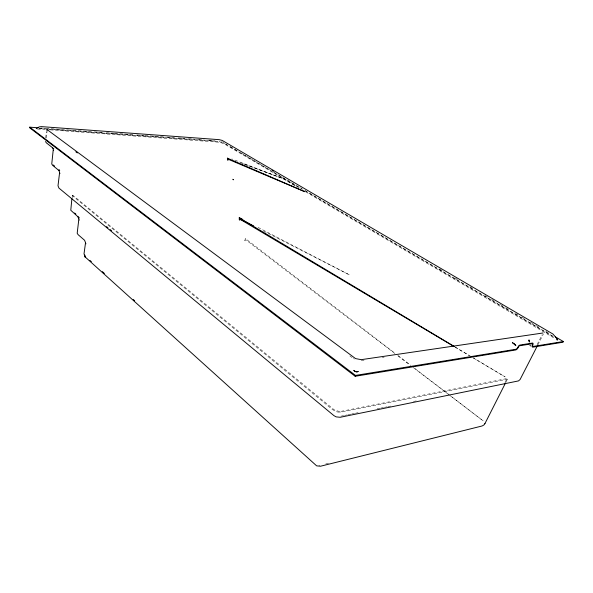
<?xml version="1.0" encoding="UTF-8"?>
<svg xmlns="http://www.w3.org/2000/svg" width="593" height="593" viewBox="0 0 593 593"><rect width="100%" height="100%" fill="white"/><g stroke="black" fill="none" stroke-linecap="round" stroke-linejoin="round"><path stroke-width="0.44" stroke-dasharray="2.96 2.22" d="M72.909 195.749L72.702 195.186L333.222 409C333.562 410.482 341.998 411.898 339.922 411.46M72.25 195.905L72.153 195.52L332.614 409.689L336.965 411.883L340.738 412.38M45.713 137.895L46.373 131.616M46.343 138.036L47.106 130.86M72.68 197.699L72.902 195.964M504.984 382.3L507.148 378.49L340.478 411.453M505.666 382.7L507.393 379.275M537.139 344.518L542.202 334.63M537.844 344.904L543.336 334.193M507.326 379.409L507.593 379.127L339.871 412.387M325.653 464.015L329.248 463.118M340.893 416.175L343.614 415.626M344.526 415.441L347.246 414.892M348.15 414.707L350.871 414.151M351.775 413.973L354.503 413.417M355.407 413.232L358.128 412.684M377.178 408.822L379.898 408.273M380.802 408.088L383.523 407.539M384.427 407.354L387.147 406.798M388.059 406.62L390.78 406.064M413.454 401.468L416.175 400.92M361.27 360.626L364.013 360.218M382.292 357.505L384.116 357.231M318.99 465.512L319.79 465.453M37.455 129.059L44.771 129.482M40.828 127.977L72.198 130.238M73.124 130.304L93.427 131.772M94.346 131.839L102.648 132.439M106.34 132.706L113.723 133.24M114.649 133.306L123.878 133.974M124.797 134.04L133.099 134.641M136.79 134.907L144.173 135.441M145.1 135.508L154.328 136.175M155.247 136.242L163.549 136.842M167.241 137.102L174.624 137.635M178.315 137.902L184.779 138.369M188.47 138.636L194 139.036M198.618 139.37L204.155 139.77M208.766 140.104L214.303 140.504M39.182 128.459L45.646 128.918M49.345 129.185L218.246 141.393M38.879 128.436L46.254 128.963M47.181 129.029L217.868 141.282M50.316 129.882L219.87 142.283L224.339 143.958L298.472 187.588M219.076 141.549L224.68 143.521M244.131 164.246L282.757 178.508L296.693 186.706M240.647 162.786L282.757 178.508L231.819 158.917M263.537 231.003L349.596 274.952L257.607 227.156M353.51 358.609L354.31 359.061M439.613 268.918L442.808 270.793M454.787 277.82L457.974 279.696M469.952 286.723L473.147 288.591M485.118 295.618L488.313 297.493M491.508 299.369L496.297 302.178M500.284 304.52L505.073 307.33M505.873 307.797L509.869 310.139M515.45 313.423L518.645 315.291M521.84 317.166L525.035 319.041M530.624 322.318L535.412 325.134M536.205 325.601L540.201 327.944M545.79 331.22L548.985 333.096M221.56 141.542L227.141 144.825M230.336 146.701L237.511 150.918M240.706 152.794L269.43 169.672M273.417 172.022L552.683 336.105M225.355 143.921L301.911 188.922M305.099 190.79L554.707 337.506M305.647 191.813L555.144 338.662M454.987 347.083L469.308 355.607M473.288 357.972L505.117 376.903L473.355 357.898M455.09 346.972L470.175 356M349.833 355.919L352.057 357.572M394.901 353.524L245.406 239.505L245.176 238.401L395.086 353.324M397.844 355.77L410.363 365.325M413.306 367.571L483.265 420.926L413.454 367.408M398.022 355.578L410.512 365.155"/><path stroke-width="0.89" d="M47.203 129.963L47.04 129.541L355.57 358.602L361.241 359.662L543.047 332.984M46.565 129.823L46.884 130.238M53.222 149.866L51.754 163.972L52.607 165.299L59.1 170.665L58.729 170.087L59.508 172.052M59.596 172.659L58.003 185.779L58.937 188.092L333.933 415.641L336.142 416.879L340.219 417.279L518.482 380.914L520.098 379.513L537.421 345.734M71.916 198.514L70.782 210.256L78.202 217.008L77.928 216.623L78.728 218.624L78.617 218.157M78.825 219.269L77.194 233.257L78.061 234.613L84.591 240.284L85.414 242.381M85.518 242.848L84.021 253.856L85.207 257.006L316.647 465.853L320.487 466.231L482.005 426.004L483.814 425.055L484.933 423.61M38.063 127.777L29.754 127.176L29.65 127.777L355.192 376.281L515.614 349.981A3.032 1.401 -56.6 0 0 518.356 347.209L518.445 347.009A1.371 0.637 -56.6 0 1 519.69 345.749L532.136 343.77A1.349 0.615 -56.8 0 1 532.492 344.585L532.351 344.956A2.98 1.349 -56.9 0 0 532.099 346.001L532.091 346.223A2.972 1.342 -56.9 0 0 532.996 347.135L563.061 342.205L563.35 341.524L555.367 336.839M355.192 376.281L355.481 375.428L515.903 349.262A2.209 1.023 -56.6 0 0 517.904 347.246L517.993 347.046A2.202 1.016 -56.6 0 1 519.987 345.037L532.432 343.065A2.172 0.986 -56.8 0 1 533.048 343.443L533.077 343.977A2.172 0.986 -56.8 0 1 532.899 344.659L532.64 345.889A2.164 0.978 -56.9 0 0 533.285 346.431L563.35 341.524M484.859 423.75L505.31 383.397M36.21 128.666L39.22 126.872L41.406 126.628L219.151 139.659L222.219 140.43L553.002 334.059L557.702 339.626L556.923 339.774M358.157 371.507L357.497 371.715A3.543 1.987 21 0 1 356.727 371.781M557.502 339.811L557.338 339.092A2.928 0.712 31.4 0 0 556.849 338.677L556.501 338.395A4.255 1.067 31.1 0 1 556.805 338.647M357.542 371.707C355.474 372.619 351.508 368.483 355.007 371.359A2.313 1.305 21.2 0 0 355.867 371.678L356.734 371.796M227.556 158.961L304.772 191.68L227.401 158.168L227.556 158.961L227.401 158.168M253.708 225.977L239.772 218.861L239.542 217.772L242.826 219.477M272.083 170.25L273.684 171.184M454.186 346.616L239.342 218.832L239.112 217.742L454.297 346.497M529.942 345.393L530.646 345.941M75.845 151.815L77.327 152.92M29.754 127.176L355.481 375.428M53.2 164.973L54.586 166.077M556.834 338.647L557.605 339.396M106.54 226.593L107.97 227.771M110.113 229.543L111.543 230.721M74.585 213.013L75.882 214.117M514.131 343.925L512.938 342.991A2.402 1.119 38.5 0 0 512.463 342.71C511.255 341.953 515.843 344.985 515.806 345.63M89.988 260.453L91.359 261.691M102.344 271.601L104.398 273.455M133.232 299.472L134.604 300.71M514.68 344.437L514.843 344.6A9.799 4.811 37.9 0 1 515.169 344.97L515.317 345.096M227.749 159.732L228.112 160.11M233.516 179.775L233.338 179.605M239.913 219.996L239.735 219.818M529.631 341.909L529.297 341.412L529.556 341.805M227.69 160.058L227.556 159.873M59.293 169.768L59.708 170.458M232.775 179.264L233.093 179.731M239.164 219.484L239.483 219.973M244.798 240.143L245.124 240.639M53.629 150.503L53.496 150.318M60.019 173.341L59.878 173.156M79.284 220.047L79.143 219.84M529.193 341.249L528.993 339.893L529 340.901M85.978 243.805L85.829 243.59M84.799 255.057L85.007 255.605M79.062 217.386L79.203 217.824M45.505 141.519L46.343 142.831L52.733 147.902L52.503 147.494L53.118 149.191M78.506 217.794L78.743 218.669M53.592 148.443L53.726 148.947M227.882 158.479L227.979 159.013M529.364 341.427A5.307 2.187 40 0 1 529.067 340.916M514.242 343.903A8.013 3.825 38.2 0 1 514.761 344.392M515.287 345.104A11.074 5.204 38.3 0 1 515.74 345.608M557.516 339.819A3.751 0.934 31.3 0 1 557.205 339.826A4.826 1.208 31.6 0 1 556.975 339.826M358.135 371.492A5.152 2.869 20.4 0 1 357.52 371.685M85.207 257.006L84.769 256.48L85.207 257.006"/></g></svg>
